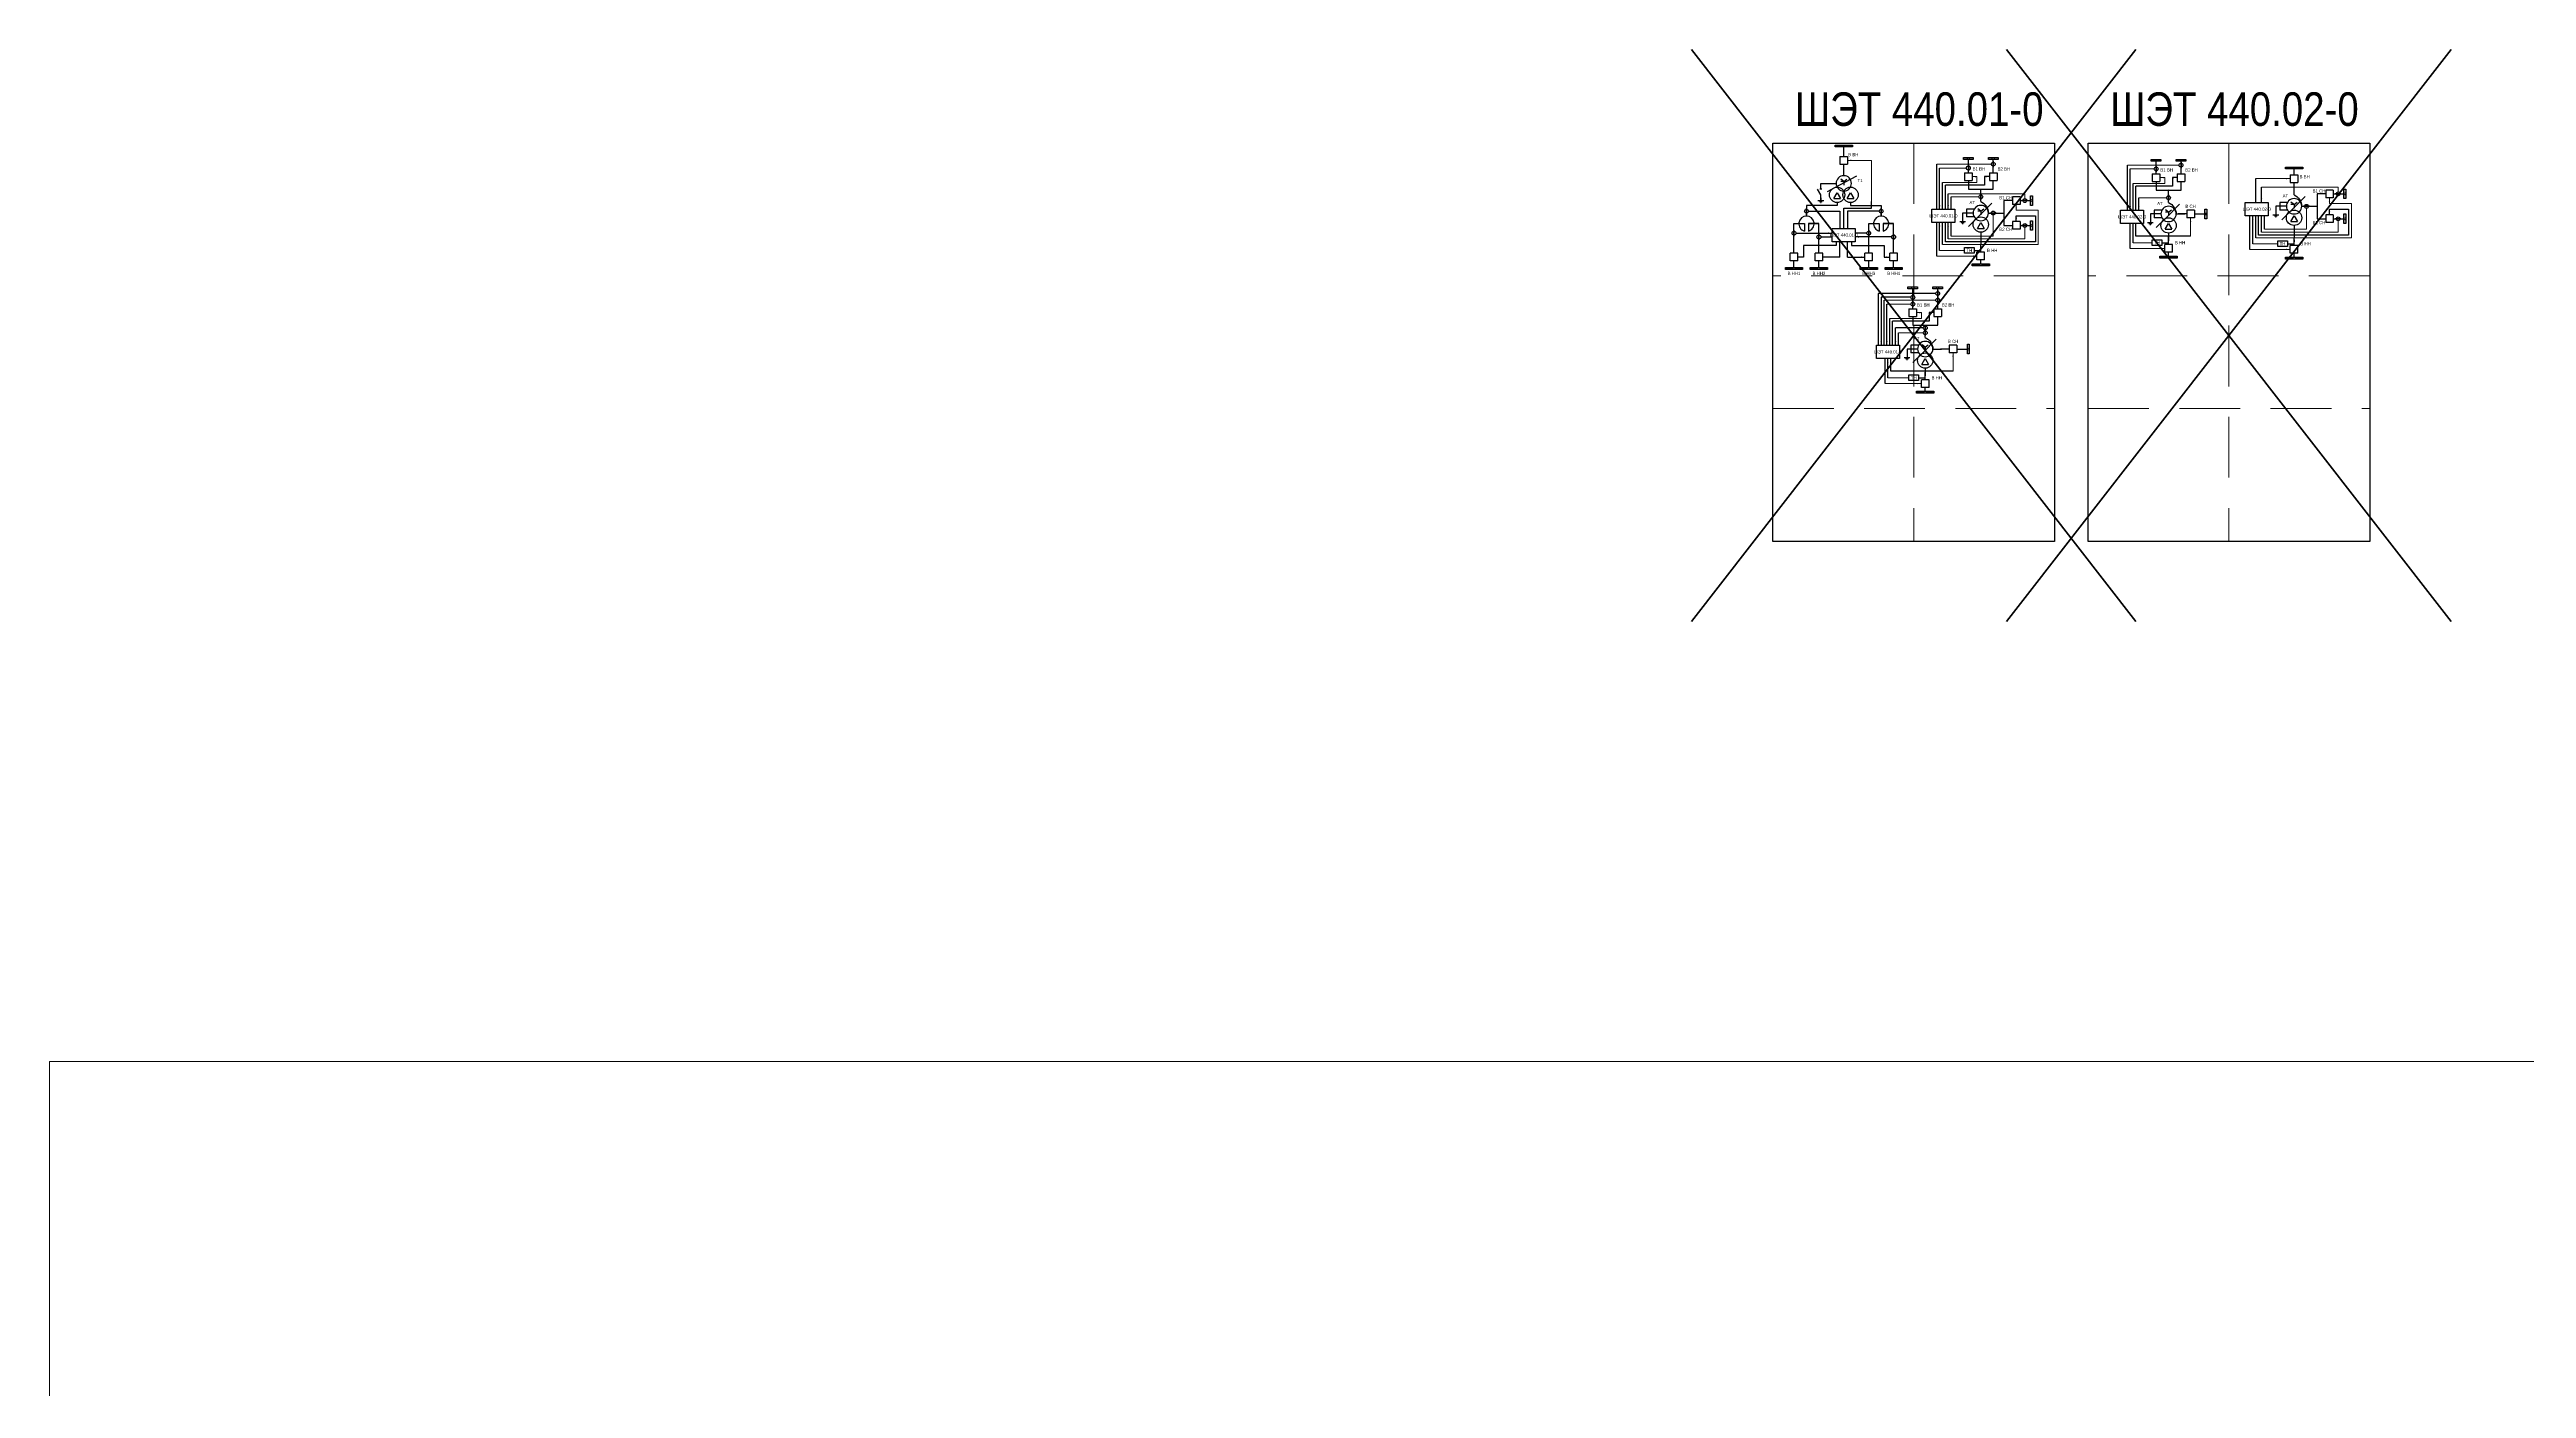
# Model space of a CAD drawing. Header units: millimetres. Extents: x 39198 to 51235, y 3901 to 12197.
# Drawn here: x 40611 to 43197, y 6651 to 8048 of the extents above; entities that cross this region are included whole.
import ezdxf
from ezdxf.enums import TextEntityAlignment as Align

# ---------------------------------------------------------------- set-up
doc = ezdxf.new("R2010")
doc.units = ezdxf.units.MM
doc.linetypes.add('HIDDEN', pattern=[9.525, 6.35, -3.175])
doc.layers.add('Непечатный', color=253, linetype='Continuous', lineweight=0, plot=False)
doc.layers.add('Основная', color=7, linetype='Continuous', lineweight=30)
doc.layers.add('Тонкая', color=7, linetype='Continuous', lineweight=5)
doc.styles.add('Narrow', font='ARIALN.TTF')
doc.styles.add('Вывод', font='tahoma.ttf', dxfattribs={"height": 2.5})
doc.styles.add('Компонент', font='ARIALN.TTF', dxfattribs={"height": 3.5})

# ---------------------------------------------------------------- blocks, each defined once
blk = doc.blocks.new('*U28')
at = {"color": 0}
for p, q in [((0, 0), (-8, 0)), ((-8, -8), (-8, 0)), ((0, -8), (0, 0)), ((0, -8), (-8, -8))]:
    blk.add_line(p, q, dxfattribs=at)
at = {"layer": 'Основная', "style": 'Компонент'}
blk.add_attdef('ОУ', text='', height=3.5, dxfattribs=at).set_placement((-15, -3), align=Align.MIDDLE_CENTER)
blk = doc.blocks.new('*U26')
at = {"ltscale": 0.25}
blk.add_circle((0, 0), 2, dxfattribs=at)
at = {"layer": 'Основная', "color": 0, "lineweight": 50}
blk.add_line((0, -3), (0, 3), dxfattribs=at)
at = {"layer": 'Основная', "style": 'Компонент'}
blk.add_attdef('ОУ', text='', height=3.5, dxfattribs=at).set_placement((-6, 0), align=Align.MIDDLE_CENTER)
blk = doc.blocks.new('*U38')
at = {"ltscale": 0.25}
for p, q in [((-3.5, -4), (0, 2)), ((0, 2), (3.5, -4)), ((-3.5, -4), (3.5, -4))]:
    blk.add_line(p, q, dxfattribs=at)
blk.add_circle((0, 0), 8, dxfattribs=at)
at = {"layer": 'Основная', "style": 'Компонент'}
blk.add_attdef('ОУ', text='', height=3.5, dxfattribs=at).set_placement((17, 0), align=Align.MIDDLE_CENTER)
blk = doc.blocks.new('*U39')
at = {"ltscale": 0.25}
for p, q in [((0, 0), (-20, 0)), ((14.4, 0), (0, 0))]:
    blk.add_line(p, q, dxfattribs=at)
blk.add_lwpolyline([(-18, 0, 1, 0, 0), (-20, 0, 0, 0, 0)], format="xyseb", dxfattribs=at)
at = {"layer": 'Основная', "style": 'Вывод'}
blk.add_attdef('ОС', text='', height=2.5, dxfattribs=at).set_placement((3, 2), align=Align.MIDDLE_CENTER)
blk = doc.blocks.new('*U40')
at = {"ltscale": 0.25}
for q in [(-3.2, 4.4), (3.2, 4.4), (0, -2), (3.2, 2)]:
    blk.add_line((0, 2), q, dxfattribs=at)
blk.add_circle((0, 0), 8, dxfattribs=at)
blk.add_arc((5.2, -0.2), 13.2, 113.2803, 179.3396, dxfattribs=at)
at = {"layer": 'Основная', "style": 'Компонент'}
blk.add_attdef('ОУ', text='', height=3.5, dxfattribs=at).set_placement((-17, 0), align=Align.MIDDLE_CENTER)
blk = doc.blocks.new('*U20')
at = {"ltscale": 0.25}
blk.add_circle((0, 0), 2, dxfattribs=at)
at = {"layer": 'Основная', "color": 0, "lineweight": 50}
blk.add_line((3, 0), (-3, 0), dxfattribs=at)
at = {"layer": 'Основная', "style": 'Компонент'}
blk.add_attdef('ОУ', text='', height=3.5, dxfattribs=at).set_placement((0, -6), align=Align.MIDDLE_CENTER)
blk = doc.blocks.new('*U41')
at = {"color": 0}
for p, q in [((-3, 0), (3, 0)), ((0, 3), (0, 0)), ((-1.5, -1), (1.5, -1)), ((-0.5, -2), (0.5, -2))]:
    blk.add_line(p, q, dxfattribs=at)
blk = doc.blocks.new('*U42')
at = {"ltscale": 0.25}
for p, q in [((0, 0), (-20, 0)), ((14.4, 0), (0, 0))]:
    blk.add_line(p, q, dxfattribs=at)
blk.add_lwpolyline([(-18, 0, 1, 0, 0), (-20, 0, 0, 0, 0)], format="xyseb", dxfattribs=at)
at = {"layer": 'Основная', "style": 'Вывод'}
blk.add_attdef('ОС', text='', height=2.5, dxfattribs=at).set_placement((3, 2), align=Align.MIDDLE_CENTER)
blk = doc.blocks.new('*U43')
at = {"ltscale": 0.25}
for q in [(-3.2, 4.4), (3.2, 4.4), (0, -2), (3.2, 2)]:
    blk.add_line((0, 2), q, dxfattribs=at)
blk.add_circle((0, 0), 8, dxfattribs=at)
at = {"layer": 'Основная', "style": 'Компонент'}
blk.add_attdef('ОУ', text='', height=3.5, dxfattribs=at).set_placement((-17, 0), align=Align.MIDDLE_CENTER)
blk = doc.blocks.new('*U23')
at = {"color": 0}
blk.add_line((0, 0), (6, 3.4), dxfattribs=at)
blk = doc.blocks.new('*U11')
at = {"color": 0}
blk.add_line((0, -1), (0, 1), dxfattribs=at)
blk = doc.blocks.new('*U34')
at = {"color": 0}
for p, q in [((0, 3), (0, 9)), ((0, -9), (0, -3))]:
    blk.add_line(p, q, dxfattribs=at)
at = {"color": 0, "ltscale": 0.25, "rotation": 89.99999999999999}
for name, p in [('*U23', (0, -3)), ('*U11', (0, 3))]:
    blk.add_blockref(name, p, dxfattribs=at)
at = {"layer": 'Основная'}
for tag, height, style, p in [('ОУ', 3.5, 'Компонент', (-12, 0)), ('В1', 2.5, 'Вывод', (2, 7)), ('В2', 2.5, 'Вывод', (2, -7))]:
    blk.add_attdef(tag, text='', height=height, dxfattribs=dict(at, style=style)).set_placement(p, align=Align.MIDDLE_CENTER)
blk = doc.blocks.new('*U31')
at = {"color": 0}
for p, q in [((-3, 0), (3, 0)), ((0, 3), (0, 0)), ((-1.5, -1), (1.5, -1)), ((-0.5, -2), (0.5, -2))]:
    blk.add_line(p, q, dxfattribs=at)

msp = doc.modelspace()

# ---------------------------------------------------------------- hatches: boundary and pattern name
h = msp.add_hatch(color=0)
h.dxf.hatch_style = 1
h.paths.add_polyline_path([(42483, 7947.8, -0.414214), (42484, 7948.8), (42475, 7948.8), (42475, 7946.8), (42484, 7946.8, -0.414214)])
h.paths.add_polyline_path([(42493, 7948.8), (42484, 7948.8, -0.414214), (42485, 7947.8, -0.414214), (42484, 7946.8), (42493, 7946.8)])
h = msp.add_hatch(color=0)
h.dxf.hatch_style = 1
h.paths.add_polyline_path([(42619, 7935.8), (42614, 7935.8, -0.414214), (42615, 7934.8, -0.414214), (42614, 7933.8), (42619, 7933.8)])
h.paths.add_polyline_path([(42613, 7934.8, -0.414214), (42614, 7935.8), (42609, 7935.8), (42609, 7933.8), (42614, 7933.8, -0.414214)])
h.paths.add_polyline_path([(42639, 7934.8, -0.414214), (42640, 7935.8), (42635, 7935.8), (42635, 7933.8), (42640, 7933.8, -0.414214)])
h.paths.add_polyline_path([(42645, 7935.8), (42640, 7935.8, -0.414214), (42641, 7934.8, -0.414214), (42640, 7933.8), (42645, 7933.8)])
h.paths.add_polyline_path([(42681, 7895.8), (42679, 7895.8), (42679, 7890.8, -1), (42681, 7890.8)])
h.paths.add_polyline_path([(42681, 7890.8, -1), (42679, 7890.8), (42679, 7885.8), (42681, 7885.8)])
h.paths.add_polyline_path([(42681, 7869.8), (42679, 7869.8), (42679, 7864.8, -1), (42681, 7864.8)])
h.paths.add_polyline_path([(42681, 7864.8, -1), (42679, 7864.8), (42679, 7859.8), (42681, 7859.8)])
h.paths.add_polyline_path([(42615, 7735.8, -1), (42613, 7735.8), (42613, 7730.8), (42615, 7730.8)])
h.paths.add_polyline_path([(42615, 7740.8), (42613, 7740.8), (42613, 7735.8, -1), (42615, 7735.8)])
h.paths.add_polyline_path([(42555, 7799.8, -0.414214), (42556, 7800.8), (42551, 7800.8), (42551, 7798.8), (42556, 7798.8, -0.414214)])
h.paths.add_polyline_path([(42561, 7800.8), (42556, 7800.8, -0.414214), (42557, 7799.8, -0.414214), (42556, 7798.8), (42561, 7798.8)])
h.paths.add_polyline_path([(42581, 7799.8, -0.414214), (42582, 7800.8), (42577, 7800.8), (42577, 7798.8), (42582, 7798.8, -0.414214)])
h.paths.add_polyline_path([(42587, 7800.8), (42582, 7800.8, -0.414214), (42583, 7799.8, -0.414214), (42582, 7798.8), (42587, 7798.8)])
h = msp.add_hatch(color=0)
h.dxf.hatch_style = 1
h.paths.add_polyline_path([(42809, 7932.8, -0.414214), (42810, 7933.8), (42805, 7933.8), (42805, 7931.8), (42810, 7931.8, -0.414214)])
h.paths.add_polyline_path([(42815, 7933.8), (42810, 7933.8, -0.414214), (42811, 7932.8, -0.414214), (42810, 7931.8), (42815, 7931.8)])
h.paths.add_polyline_path([(42835, 7932.8, -0.414214), (42836, 7933.8), (42831, 7933.8), (42831, 7931.8), (42836, 7931.8, -0.414214)])
h.paths.add_polyline_path([(42841, 7933.8), (42836, 7933.8, -0.414214), (42837, 7932.8, -0.414214), (42836, 7931.8), (42841, 7931.8)])
h.paths.add_polyline_path([(42863, 7881.8), (42861, 7881.8), (42861, 7876.8, -1), (42863, 7876.8)])
h.paths.add_polyline_path([(42863, 7876.8, -1), (42861, 7876.8), (42861, 7871.8), (42863, 7871.8)])
h = msp.add_hatch(color=0)
h.dxf.hatch_style = 1
h.paths.add_polyline_path([(42954, 7923.8, -0.414214), (42953, 7924.8, -0.414214), (42954, 7925.8), (42945, 7925.8), (42945, 7923.8)])
h.paths.add_polyline_path([(42963, 7923.8), (42963, 7925.8), (42954, 7925.8, -0.414214), (42955, 7924.8, -0.414214), (42954, 7923.8)])
h = msp.add_hatch(color=0)
h.dxf.hatch_style = 1
h.paths.add_polyline_path([(43006, 7897.8, -1), (43008, 7897.8), (43008, 7902.8), (43006, 7902.8)])
h.paths.add_polyline_path([(43006, 7892.8), (43008, 7892.8), (43008, 7897.8, -1), (43006, 7897.8)])
h.paths.add_polyline_path([(43006, 7871.8, -1), (43008, 7871.8), (43008, 7876.8), (43006, 7876.8)])
h.paths.add_polyline_path([(43006, 7866.8), (43008, 7866.8), (43008, 7871.8, -1), (43006, 7871.8)])
h = msp.add_hatch(color=0)
h.dxf.hatch_style = 1
h.paths.add_polyline_path([(42431, 7819.8, -0.414214), (42432, 7820.8), (42423, 7820.8), (42423, 7818.8), (42432, 7818.8, -0.414214)])
h.paths.add_polyline_path([(42441, 7820.8), (42432, 7820.8, -0.414214), (42433, 7819.8, -0.414214), (42432, 7818.8), (42441, 7818.8)])
h = msp.add_hatch(color=0)
h.dxf.hatch_style = 1
h.paths.add_polyline_path([(42457, 7819.8, -0.414214), (42458, 7820.8), (42449, 7820.8), (42449, 7818.8), (42458, 7818.8, -0.414214)])
h.paths.add_polyline_path([(42467, 7820.8), (42458, 7820.8, -0.414214), (42459, 7819.8, -0.414214), (42458, 7818.8), (42467, 7818.8)])
h = msp.add_hatch(color=0)
h.dxf.hatch_style = 1
h.paths.add_polyline_path([(42509, 7819.8, -0.414214), (42510, 7820.8), (42501, 7820.8), (42501, 7818.8), (42510, 7818.8, -0.414214)])
h.paths.add_polyline_path([(42519, 7820.8), (42510, 7820.8, -0.414214), (42511, 7819.8, -0.414214), (42510, 7818.8), (42519, 7818.8)])
h = msp.add_hatch(color=0)
h.dxf.hatch_style = 1
h.paths.add_polyline_path([(42535, 7819.8, -0.414214), (42536, 7820.8), (42527, 7820.8), (42527, 7818.8), (42536, 7818.8, -0.414214)])
h.paths.add_polyline_path([(42545, 7820.8), (42536, 7820.8, -0.414214), (42537, 7819.8, -0.414214), (42536, 7818.8), (42545, 7818.8)])
h = msp.add_hatch(color=0)
h.dxf.hatch_style = 1
h.paths.add_polyline_path([(42626, 7823.8, -0.414214), (42627, 7824.8), (42618, 7824.8), (42618, 7822.8), (42627, 7822.8, -0.414214)])
h.paths.add_polyline_path([(42636, 7824.8), (42627, 7824.8, -0.414214), (42628, 7823.8, -0.414214), (42627, 7822.8), (42636, 7822.8)])
h = msp.add_hatch(color=0)
h.dxf.hatch_style = 1
h.paths.add_polyline_path([(42822, 7831.8, -0.414214), (42823, 7832.8), (42814, 7832.8), (42814, 7830.8), (42823, 7830.8, -0.414214)])
h.paths.add_polyline_path([(42832, 7832.8), (42823, 7832.8, -0.414214), (42824, 7831.8, -0.414214), (42823, 7830.8), (42832, 7830.8)])
h = msp.add_hatch(color=0)
h.dxf.hatch_style = 1
h.paths.add_polyline_path([(42954, 7829.8, -0.414214), (42953, 7830.8, -0.414214), (42954, 7831.8), (42945, 7831.8), (42945, 7829.8)])
h.paths.add_polyline_path([(42963, 7829.8), (42963, 7831.8), (42954, 7831.8, -0.414214), (42955, 7830.8, -0.414214), (42954, 7829.8)])
h = msp.add_hatch(color=0)
h.dxf.hatch_style = 1
h.paths.add_polyline_path([(42568, 7690.8, -0.414214), (42569, 7691.8), (42560, 7691.8), (42560, 7689.8), (42569, 7689.8, -0.414214)])
h.paths.add_polyline_path([(42578, 7691.8), (42569, 7691.8, -0.414214), (42570, 7690.8, -0.414214), (42569, 7689.8), (42578, 7689.8)])

# ---------------------------------------------------------------- linework, layer by layer
for p, q in [((42581, 7881.8), (42581, 7928.8)), ((42584, 7881.8), (42584, 7924.8)), ((42636, 7915.8), (42631, 7915.8)), ((42631, 7915.8), (42631, 7906.8)), ((42780, 7880.8), (42780, 7927.8)), ((42783, 7880.8), (42783, 7923.8)), ((42832, 7914.8), (42827, 7914.8)), ((42827, 7914.8), (42827, 7905.8)), ((42914, 7888.8), (42914, 7913.8)), ((42513, 7882.8), (42513, 7889.8)), ((42587, 7881.8), (42587, 7909.8)), ((42631, 7906.8), (42590, 7906.8)), ((42590, 7881.8), (42590, 7906.8)), ((42593, 7881.8), (42593, 7897.8)), ((42596, 7881.8), (42596, 7894.8)), ((42786, 7880.8), (42786, 7908.8)), ((42827, 7905.8), (42789, 7905.8)), ((42789, 7880.8), (42789, 7905.8)), ((42792, 7880.8), (42792, 7893.8)), ((42920, 7888.8), (42920, 7904.8)), ((42447, 7879.8), (42480, 7879.8)), ((42480, 7879.8), (42480, 7861.8)), ((42484, 7861.8), (42484, 7882.8)), ((42484, 7882.8), (42513, 7882.8)), ((42521, 7879.8), (42488, 7879.8)), ((42488, 7879.8), (42488, 7861.8)), ((42581, 7832.8), (42581, 7867.8)), ((42584, 7838.8), (42584, 7867.8)), ((42587, 7844.8), (42587, 7867.8)), ((42590, 7847.8), (42590, 7867.8)), ((42593, 7850.8), (42593, 7867.8)), ((42596, 7853.8), (42596, 7867.8)), ((42664, 7868.8), (42664, 7874.8)), ((42664, 7874.8), (42684, 7874.8)), ((42684, 7874.8), (42684, 7847.8)), ((42783, 7840.8), (42783, 7866.8)), ((42786, 7846.8), (42786, 7866.8)), ((42789, 7853.8), (42789, 7866.8)), ((42908, 7839.8), (42908, 7874.8)), ((42911, 7845.8), (42911, 7874.8)), ((42914, 7851.8), (42914, 7874.8)), ((42917, 7854.8), (42917, 7874.8)), ((42920, 7857.8), (42920, 7874.8)), ((42923, 7860.8), (42923, 7874.8)), ((42991, 7875.8), (42991, 7881.8)), ((42991, 7881.8), (43011, 7881.8)), ((43011, 7881.8), (43011, 7854.8)), ((42434, 7856.8), (42472, 7856.8)), ((42476, 7843.8), (42442, 7843.8)), ((42442, 7843.8), (42442, 7831.8)), ((42460, 7852.8), (42472, 7852.8)), ((42476, 7847.8), (42476, 7843.8)), ((42480, 7831.8), (42480, 7847.8)), ((42488, 7831.8), (42488, 7847.8)), ((42492, 7847.8), (42492, 7843.8)), ((42492, 7843.8), (42526, 7843.8)), ((42508, 7856.8), (42496, 7856.8)), ((42534, 7852.8), (42496, 7852.8)), ((42526, 7843.8), (42526, 7831.8)), ((42684, 7847.8), (42590, 7847.8)), ((42846, 7853.8), (42789, 7853.8)), ((43011, 7854.8), (42917, 7854.8)), ((42440, 7831.8), (42436, 7831.8)), ((42442, 7831.8), (42436, 7831.8)), ((42466, 7831.8), (42462, 7831.8)), ((42480, 7831.8), (42462, 7831.8)), ((42488, 7831.8), (42506, 7831.8)), ((42502, 7831.8), (42506, 7831.8)), ((42526, 7831.8), (42532, 7831.8)), ((42528, 7831.8), (42532, 7831.8)), ((42580, 7793.8), (42520, 7793.8)), ((42520, 7793.8), (42520, 7739.8)), ((42554, 7789.8), (42523, 7789.8)), ((42523, 7789.8), (42523, 7739.8)), ((42526, 7739.8), (42526, 7786.8)), ((42529, 7739.8), (42529, 7782.8)), ((42532, 7739.8), (42532, 7767.8)), ((42573, 7764.8), (42535, 7764.8)), ((42535, 7739.8), (42535, 7764.8)), ((42538, 7739.8), (42538, 7757.8)), ((42567, 7757.8), (42538, 7757.8)), ((42578, 7773.8), (42573, 7773.8)), ((42573, 7773.8), (42573, 7764.8)), ((42541, 7739.8), (42541, 7752.8)), ((42527, 7699.8), (42527, 7725.8)), ((42530, 7705.8), (42530, 7725.8)), ((42533, 7712.8), (42533, 7725.8)), ((42598, 7712.8), (42533, 7712.8))]:
    msp.add_line(p, q)
for points in [[(42704, 7950.8), (42704, 7535), (42410, 7535), (42410, 7950.8)], [(43033, 7950.8), (43033, 7535), (42739, 7535), (42739, 7950.8)]]:
    msp.add_lwpolyline(points, close=True)
for centre in [(42484, 7947.8), (42614, 7934.8), (42640, 7934.8), (42810, 7932.8), (42836, 7932.8), (42954, 7924.8), (42680, 7890.8), (43007, 7897.8), (42680, 7864.8), (42862, 7876.8), (43007, 7871.8), (42432, 7819.8), (42458, 7819.8), (42510, 7819.8), (42536, 7819.8), (42627, 7823.8), (42823, 7831.8), (42954, 7830.8), (42556, 7799.8), (42582, 7799.8), (42614, 7735.8), (42569, 7690.8)]:
    msp.add_circle(centre, 1)
at = {"layer": 'Непечатный', "linetype": 'HIDDEN', "ltscale": 10}
for p, q in [((42557, 7950.8), (42557, 7535)), ((42886, 7950.8), (42886, 7535)), ((42704, 7812.2), (42410, 7812.2)), ((43033, 7812.2), (42739, 7812.2)), ((42410, 7673.6), (42704, 7673.6)), ((42739, 7673.6), (43033, 7673.6))]:
    msp.add_line(p, q, dxfattribs=at)
at = {"layer": 'Основная'}
for p, q in [((42484, 7936.8), (42484, 7946.8)), ((42614, 7919.8), (42614, 7933.8)), ((42640, 7919.8), (42640, 7933.8)), ((42810, 7918.8), (42810, 7931.8)), ((42836, 7918.8), (42836, 7931.8)), ((42954, 7917.8), (42954, 7923.8)), ((42614, 7911.8), (42614, 7902.8)), ((42614, 7902.8), (42640, 7902.8)), ((42651, 7890.8), (42651, 7864.8)), ((42660, 7890.8), (42651, 7890.8)), ((42668, 7890.8), (42679, 7890.8)), ((42810, 7910.8), (42810, 7901.8)), ((42810, 7901.8), (42836, 7901.8)), ((42978, 7897.8), (42978, 7871.8)), ((42987, 7897.8), (42978, 7897.8)), ((42995, 7897.8), (43006, 7897.8)), ((42445, 7875.8), (42445, 7876.8)), ((42523, 7875.8), (42523, 7876.8)), ((42645, 7877.8), (42651, 7877.8)), ((42668, 7864.8), (42679, 7864.8)), ((42842, 7876.8), (42833, 7876.8)), ((42834, 7876.8), (42840, 7876.8)), ((42850, 7876.8), (42861, 7876.8)), ((42954, 7864.8), (42954, 7851.8)), ((42972, 7884.8), (42978, 7884.8)), ((42995, 7871.8), (43006, 7871.8)), ((42620, 7838.8), (42627, 7838.8)), ((42627, 7857.8), (42627, 7844.8)), ((42627, 7836.8), (42627, 7844.8)), ((42627, 7842.8), (42627, 7840.8)), ((42816, 7846.8), (42823, 7846.8)), ((42823, 7856.8), (42823, 7852.8)), ((42823, 7844.8), (42823, 7852.8)), ((42823, 7850.8), (42823, 7848.8)), ((42823, 7832.8), (42823, 7836.8)), ((42947, 7845.8), (42954, 7845.8)), ((42954, 7843.8), (42954, 7851.8)), ((42954, 7849.8), (42954, 7847.8)), ((42954, 7831.8), (42954, 7835.8)), ((42627, 7824.8), (42627, 7828.8)), ((42556, 7777.8), (42556, 7798.8)), ((42582, 7777.8), (42582, 7798.8)), ((42556, 7769.8), (42556, 7760.8)), ((42556, 7760.8), (42582, 7760.8)), ((42580, 7735.8), (42586, 7735.8)), ((42594, 7735.8), (42585, 7735.8)), ((42602, 7735.8), (42613, 7735.8)), ((42562, 7705.8), (42569, 7705.8)), ((42569, 7715.8), (42569, 7711.8)), ((42569, 7703.8), (42569, 7711.8)), ((42569, 7709.8), (42569, 7707.8)), ((42569, 7691.8), (42569, 7695.8))]:
    msp.add_line(p, q, dxfattribs=at)
at = {"layer": 'Основная', "ltscale": 0.35}
for p, q in [((42432, 7820.8), (42432, 7827.8)), ((42458, 7820.8), (42458, 7827.8)), ((42510, 7820.8), (42510, 7827.8)), ((42536, 7820.8), (42536, 7827.8))]:
    msp.add_line(p, q, dxfattribs=at)
at = {"layer": 'Основная'}
for points in [[(42475, 7948.8), (42493, 7948.8), (42493, 7946.8), (42475, 7946.8)], [(42609, 7935.8), (42619, 7935.8), (42619, 7933.8), (42609, 7933.8)], [(42635, 7935.8), (42645, 7935.8), (42645, 7933.8), (42635, 7933.8)], [(42805, 7933.8), (42815, 7933.8), (42815, 7931.8), (42805, 7931.8)], [(42831, 7933.8), (42841, 7933.8), (42841, 7931.8), (42831, 7931.8)], [(42945, 7925.8), (42963, 7925.8), (42963, 7923.8), (42945, 7923.8)], [(42681, 7895.8), (42681, 7885.8), (42679, 7885.8), (42679, 7895.8)], [(42903, 7888.8), (42927, 7888.8), (42927, 7874.8), (42903, 7874.8)], [(43008, 7902.8), (43008, 7892.8), (43006, 7892.8), (43006, 7902.8)], [(42472, 7861.8), (42496, 7861.8), (42496, 7847.8), (42472, 7847.8)], [(42576, 7881.8), (42600, 7881.8), (42600, 7867.8), (42576, 7867.8)], [(42681, 7869.8), (42681, 7859.8), (42679, 7859.8), (42679, 7869.8)], [(42773, 7880.8), (42797, 7880.8), (42797, 7866.8), (42773, 7866.8)], [(42863, 7881.8), (42863, 7871.8), (42861, 7871.8), (42861, 7881.8)], [(43008, 7876.8), (43008, 7866.8), (43006, 7866.8), (43006, 7876.8)], [(42610, 7841.8), (42620, 7841.8), (42620, 7835.8), (42610, 7835.8)], [(42806, 7849.8), (42816, 7849.8), (42816, 7843.8), (42806, 7843.8)], [(42937, 7848.8), (42947, 7848.8), (42947, 7842.8), (42937, 7842.8)], [(42423, 7820.8), (42441, 7820.8), (42441, 7818.8), (42423, 7818.8)], [(42449, 7820.8), (42467, 7820.8), (42467, 7818.8), (42449, 7818.8)], [(42501, 7820.8), (42519, 7820.8), (42519, 7818.8), (42501, 7818.8)], [(42527, 7820.8), (42545, 7820.8), (42545, 7818.8), (42527, 7818.8)], [(42618, 7824.8), (42636, 7824.8), (42636, 7822.8), (42618, 7822.8)], [(42814, 7832.8), (42832, 7832.8), (42832, 7830.8), (42814, 7830.8)], [(42945, 7831.8), (42963, 7831.8), (42963, 7829.8), (42945, 7829.8)], [(42551, 7800.8), (42561, 7800.8), (42561, 7798.8), (42551, 7798.8)], [(42577, 7800.8), (42587, 7800.8), (42587, 7798.8), (42577, 7798.8)], [(42518, 7739.8), (42542, 7739.8), (42542, 7725.8), (42518, 7725.8)], [(42615, 7740.8), (42615, 7730.8), (42613, 7730.8), (42613, 7740.8)], [(42552, 7708.8), (42562, 7708.8), (42562, 7702.8), (42552, 7702.8)], [(42560, 7691.8), (42578, 7691.8), (42578, 7689.8), (42560, 7689.8)]]:
    msp.add_lwpolyline(points, close=True, dxfattribs=at)
at = {"layer": 'Основная', "ltscale": 0.35}
for points in [[(42484, 7916.8), (42484, 7928.8)], [(42460, 7908.8), (42462, 7908.8)], [(42462, 7908.8), (42476, 7908.8)], [(42627, 7889.8), (42627, 7900.8)], [(42823, 7888.8), (42823, 7899.8)], [(42954, 7896.8), (42954, 7907.8)], [(42432, 7835.8), (42432, 7866.8)], [(42432, 7866.8), (42443, 7866.8), (42443, 7858.9)], [(42432, 7866.8), (42443, 7866.8)], [(42458, 7866.8), (42447, 7866.8), (42447, 7858.9)], [(42447, 7866.8), (42458, 7866.8)], [(42458, 7835.8), (42458, 7866.8)], [(42510, 7835.8), (42510, 7866.8)], [(42536, 7835.8), (42536, 7866.8)], [(42569, 7747.8), (42569, 7758.8)]]:
    msp.add_lwpolyline(points, dxfattribs=at)
at = {"layer": 'Основная'}
for points in [[(42477, 7888.8), (42477, 7885.8)], [(42491, 7888.8), (42491, 7885.8)], [(42627, 7900.8), (42627, 7902.8)], [(42640, 7902.8), (42640, 7911.8)], [(42823, 7899.8), (42823, 7901.8)], [(42836, 7901.8), (42836, 7910.8)], [(42947, 7888.8), (42939, 7888.8)], [(42939, 7888.8), (42939, 7880.8)], [(42954, 7907.8), (42954, 7909.8)], [(42477, 7885.8), (42445, 7885.8), (42445, 7874.8)], [(42445, 7874.8), (42445, 7875.8)], [(42491, 7885.8), (42523, 7885.8), (42523, 7874.8)], [(42510, 7866.8), (42521, 7866.8), (42521, 7858.9)], [(42510, 7866.8), (42521, 7866.8)], [(42523, 7874.8), (42523, 7875.8)], [(42536, 7866.8), (42525, 7866.8), (42525, 7858.9)], [(42525, 7866.8), (42536, 7866.8)], [(42612, 7877.8), (42608, 7877.8)], [(42608, 7877.8), (42608, 7871.8)], [(42619, 7877.8), (42611, 7877.8)], [(42620, 7881.8), (42612, 7881.8)], [(42612, 7881.8), (42612, 7873.8)], [(42620, 7873.8), (42612, 7873.8)], [(42635, 7877.8), (42645, 7877.8)], [(42649, 7877.8), (42651, 7877.8)], [(42651, 7864.8), (42660, 7864.8)], [(42808, 7876.8), (42804, 7876.8)], [(42804, 7876.8), (42804, 7870.8)], [(42815, 7876.8), (42807, 7876.8)], [(42816, 7880.8), (42808, 7880.8)], [(42808, 7880.8), (42808, 7872.8)], [(42816, 7872.8), (42808, 7872.8)], [(42831, 7876.8), (42834, 7876.8)], [(42939, 7884.8), (42935, 7884.8)], [(42935, 7884.8), (42935, 7878.8)], [(42946, 7884.8), (42938, 7884.8)], [(42947, 7880.8), (42939, 7880.8)], [(42954, 7864.8), (42954, 7856.8)], [(42962, 7884.8), (42972, 7884.8)], [(42976, 7884.8), (42978, 7884.8)], [(42978, 7871.8), (42987, 7871.8)], [(42620, 7838.8), (42623, 7838.8)], [(42627, 7857.8), (42627, 7849.8)], [(42816, 7846.8), (42819, 7846.8)], [(42823, 7856.8), (42823, 7848.8)], [(42947, 7845.8), (42950, 7845.8)], [(42569, 7758.8), (42569, 7760.8)], [(42582, 7760.8), (42582, 7769.8)], [(42554, 7735.8), (42550, 7735.8)], [(42550, 7735.8), (42550, 7729.8)], [(42561, 7735.8), (42553, 7735.8)], [(42562, 7739.8), (42554, 7739.8)], [(42554, 7739.8), (42554, 7731.8)], [(42562, 7731.8), (42554, 7731.8)], [(42577, 7735.8), (42580, 7735.8)], [(42562, 7705.8), (42565, 7705.8)], [(42569, 7715.8), (42569, 7707.8)]]:
    msp.add_lwpolyline(points, dxfattribs=at)
at = {"layer": 'Основная', "ltscale": 0.25, "const_width": 0.6}
for points in [[(42627.3, 7902.8, 1), (42626.7, 7902.8, 1)], [(42627.3, 7902.8, 1), (42626.7, 7902.8, 1)], [(42627, 7902.5, 1), (42627, 7903.1, 1)], [(42823.3, 7901.8, 1), (42822.7, 7901.8, 1)], [(42823.3, 7901.8, 1), (42822.7, 7901.8, 1)], [(42823, 7901.5, 1), (42823, 7902.1, 1)], [(42611.7, 7877.8, 1), (42612.3, 7877.8, 1)], [(42651.3, 7877.8, 1), (42650.7, 7877.8, 1)], [(42651.3, 7877.8, 1), (42650.7, 7877.8, 1)], [(42651, 7877.5, 1), (42651, 7878.1, 1)], [(42807.7, 7876.8, 1), (42808.3, 7876.8, 1)], [(42938.7, 7884.8, 1), (42939.3, 7884.8, 1)], [(42978.3, 7884.8, 1), (42977.7, 7884.8, 1)], [(42978.3, 7884.8, 1), (42977.7, 7884.8, 1)], [(42978, 7884.5, 1), (42978, 7885.1, 1)], [(42627.3, 7838.8, 1), (42626.7, 7838.8, 1)], [(42627.3, 7838.8, 1), (42626.7, 7838.8, 1)], [(42627, 7838.5, 1), (42627, 7839.1, 1)], [(42823.3, 7846.8, 1), (42822.7, 7846.8, 1)], [(42823.3, 7846.8, 1), (42822.7, 7846.8, 1)], [(42823, 7846.5, 1), (42823, 7847.1, 1)], [(42954.3, 7845.8, 1), (42953.7, 7845.8, 1)], [(42954.3, 7845.8, 1), (42953.7, 7845.8, 1)], [(42954, 7845.5, 1), (42954, 7846.1, 1)], [(42569.3, 7760.8, 1), (42568.7, 7760.8, 1)], [(42569.3, 7760.8, 1), (42568.7, 7760.8, 1)], [(42569, 7760.5, 1), (42569, 7761.1, 1)], [(42553.7, 7735.8, 1), (42554.3, 7735.8, 1)], [(42569.3, 7705.8, 1), (42568.7, 7705.8, 1)], [(42569.3, 7705.8, 1), (42568.7, 7705.8, 1)], [(42569, 7705.5, 1), (42569, 7706.1, 1)]]:
    msp.add_lwpolyline(points, format="xyb", close=True, dxfattribs=at)
at = {"layer": 'Основная', "ltscale": 0.35}
for centre in [(42445, 7866.7), (42523, 7866.7)]:
    msp.add_arc(centre, 8, 284.4775, 255.5225, dxfattribs=at)
at = {"layer": 'Тонкая', "color": 2, "lineweight": 50}
for p, q in [((42325, 8048.5), (42789, 7451.5)), ((42789, 8048.5), (42325, 7451.5)), ((42654, 8048.5), (43118, 7451.5)), ((43118, 8048.5), (42654, 7451.5))]:
    msp.add_line(p, q, dxfattribs=at)
at = {"layer": 'Тонкая'}
for p, q in [((42488, 7932.8), (42513, 7932.8)), ((42513, 7932.8), (42513, 7888.8)), ((42638, 7928.8), (42581, 7928.8)), ((42612, 7924.8), (42584, 7924.8)), ((42618, 7915.8), (42623, 7915.8)), ((42623, 7915.8), (42623, 7909.8)), ((42834, 7927.8), (42780, 7927.8)), ((42808, 7923.8), (42783, 7923.8)), ((42814, 7914.8), (42819, 7914.8)), ((42819, 7914.8), (42819, 7908.8)), ((42914, 7913.8), (42950, 7913.8)), ((42950, 7913.8), (42945, 7913.8)), ((42587, 7909.8), (42623, 7909.8)), ((42673, 7897.8), (42593, 7897.8)), ((42625, 7894.8), (42596, 7894.8)), ((42664, 7886.8), (42664, 7880.8)), ((42673, 7892.8), (42673, 7897.8)), ((42786, 7908.8), (42819, 7908.8)), ((42821, 7893.8), (42792, 7893.8)), ((43000, 7904.8), (42920, 7904.8)), ((42991, 7893.8), (42991, 7887.8)), ((42991, 7887.8), (43014, 7887.8)), ((43000, 7899.8), (43000, 7904.8)), ((43014, 7887.8), (43014, 7851.8)), ((42640, 7853.8), (42640, 7875.8)), ((42664, 7880.8), (42687, 7880.8)), ((42673, 7862.8), (42673, 7850.8)), ((42687, 7880.8), (42687, 7844.8)), ((42846, 7872.8), (42846, 7853.8)), ((42923, 7860.8), (42967, 7860.8)), ((42967, 7860.8), (42967, 7882.8)), ((43000, 7869.8), (43000, 7857.8)), ((42610, 7838.8), (42584, 7838.8)), ((42587, 7844.8), (42687, 7844.8)), ((42673, 7850.8), (42593, 7850.8)), ((42596, 7853.8), (42640, 7853.8)), ((42819, 7840.8), (42783, 7840.8)), ((42806, 7846.8), (42786, 7846.8)), ((42950, 7839.8), (42908, 7839.8)), ((42937, 7845.8), (42911, 7845.8)), ((42914, 7851.8), (43014, 7851.8)), ((43000, 7857.8), (42920, 7857.8)), ((42623, 7832.8), (42581, 7832.8)), ((42580, 7786.8), (42526, 7786.8)), ((42554, 7782.8), (42529, 7782.8)), ((42532, 7767.8), (42565, 7767.8)), ((42560, 7773.8), (42565, 7773.8)), ((42565, 7773.8), (42565, 7767.8)), ((42567, 7752.8), (42541, 7752.8)), ((42598, 7731.8), (42598, 7712.8)), ((42552, 7705.8), (42530, 7705.8)), ((42565, 7699.8), (42527, 7699.8))]:
    msp.add_line(p, q, dxfattribs=at)
at = {"layer": 'Тонкая', "ltscale": 0.3}
for points in [[(42488, 7932.8, 0, 1.5, 0), (42492, 7932.8, 0, 0, 0)], [(42618, 7915.8, 0, 1.5, 0), (42622, 7915.8, 0, 0, 0)], [(42636, 7915.8, 0, 1.5, 0), (42632, 7915.8, 0, 0, 0)], [(42814, 7914.8, 0, 1.5, 0), (42818, 7914.8, 0, 0, 0)], [(42832, 7914.8, 0, 1.5, 0), (42828, 7914.8, 0, 0, 0)], [(42950, 7913.8, 0, 1.5, 0), (42946, 7913.8, 0, 0, 0)], [(42581, 7881.8, 0, 1.5, 0), (42581, 7885.8, 0, 0, 0)], [(42584, 7881.8, 0, 1.5, 0), (42584, 7885.8, 0, 0, 0)], [(42593, 7881.8, 0, 1.5, 0), (42593, 7885.8, 0, 0, 0)], [(42596, 7881.8, 0, 1.5, 0), (42596, 7885.8, 0, 0, 0)], [(42664, 7886.8, 0, 1.5, 0), (42664, 7882.8, 0, 0, 0)], [(42920, 7888.8, 0, 1.5, 0), (42920, 7892.8, 0, 0, 0)], [(42991, 7893.8, 0, 1.5, 0), (42991, 7889.8, 0, 0, 0)], [(42480, 7861.8, 0, 1.5, 0), (42480, 7865.8, 0, 0, 0)], [(42488, 7861.8, 0, 1.5, 0), (42488, 7865.8, 0, 0, 0)], [(42584, 7867.8, 0, 1.5, 0), (42584, 7863.8, 0, 0, 0)], [(42593, 7867.8, 0, 1.5, 0), (42593, 7863.8, 0, 0, 0)], [(42596, 7867.8, 0, 1.5, 0), (42596, 7863.8, 0, 0, 0)], [(42664, 7868.8, 0, 1.5, 0), (42664, 7872.8, 0, 0, 0)], [(42780, 7880.8, 0, 1.5, 0), (42780, 7884.8, 0, 0, 0)], [(42783, 7880.8, 0, 1.5, 0), (42783, 7884.8, 0, 0, 0)], [(42786, 7866.8, 0, 1.5, 0), (42786, 7862.8, 0, 0, 0)], [(42792, 7880.8, 0, 1.5, 0), (42792, 7884.8, 0, 0, 0)], [(42846, 7872.8, 0, 1.5, 0), (42846, 7868.8, 0, 0, 0)], [(42911, 7874.8, 0, 1.5, 0), (42911, 7870.8, 0, 0, 0)], [(42920, 7874.8, 0, 1.5, 0), (42920, 7870.8, 0, 0, 0)], [(42923, 7874.8, 0, 1.5, 0), (42923, 7870.8, 0, 0, 0)], [(42991, 7875.8, 0, 1.5, 0), (42991, 7879.8, 0, 0, 0)], [(42472, 7856.8, 0, 1.5, 0), (42468, 7856.8, 0, 0, 0)], [(42472, 7852.8, 0, 1.5, 0), (42468, 7852.8, 0, 0, 0)], [(42496, 7856.8, 0, 1.5, 0), (42500, 7856.8, 0, 0, 0)], [(42496, 7852.8, 0, 1.5, 0), (42500, 7852.8, 0, 0, 0)], [(42819, 7840.8, 0, 1.5, 0), (42815, 7840.8, 0, 0, 0)], [(42950, 7839.8, 0, 1.5, 0), (42946, 7839.8, 0, 0, 0)], [(42436, 7831.8, 0, 1.5, 0), (42440, 7831.8, 0, 0, 0)], [(42462, 7831.8, 0, 1.5, 0), (42466, 7831.8, 0, 0, 0)], [(42506, 7831.8, 0, 1.5, 0), (42502, 7831.8, 0, 0, 0)], [(42532, 7831.8, 0, 1.5, 0), (42528, 7831.8, 0, 0, 0)], [(42623, 7832.8, 0, 1.5, 0), (42619, 7832.8, 0, 0, 0)], [(42560, 7773.8, 0, 1.5, 0), (42564, 7773.8, 0, 0, 0)], [(42578, 7773.8, 0, 1.5, 0), (42574, 7773.8, 0, 0, 0)], [(42520, 7739.8, 0, 1.5, 0), (42520, 7743.8, 0, 0, 0)], [(42523, 7739.8, 0, 1.5, 0), (42523, 7743.8, 0, 0, 0)], [(42526, 7739.8, 0, 1.5, 0), (42526, 7743.8, 0, 0, 0)], [(42529, 7739.8, 0, 1.5, 0), (42529, 7743.8, 0, 0, 0)], [(42538, 7739.8, 0, 1.5, 0), (42538, 7743.8, 0, 0, 0)], [(42541, 7739.8, 0, 1.5, 0), (42541, 7743.8, 0, 0, 0)], [(42598, 7731.8, 0, 1.5, 0), (42598, 7727.8, 0, 0, 0)], [(42530, 7725.8, 0, 1.5, 0), (42530, 7721.8, 0, 0, 0)], [(42565, 7699.8, 0, 1.5, 0), (42561, 7699.8, 0, 0, 0)]]:
    msp.add_lwpolyline(points, format="xyseb", dxfattribs=at)
at = {"layer": 'Тонкая', "color": 2}
msp.add_lwpolyline([(51235, 6992), (40611, 6992), (40611, 5292), (51235, 5292)], close=True, dxfattribs=at)

# ---------------------------------------------------------------- block references
at = {"layer": 'Основная', "ltscale": 0.35}
for name, p, rotation in [('*U42', (42479.8, 7907.2), 208.1452236498778), ('*U26', (42614, 7924.8), 180), ('*U26', (42640, 7928.8), 180), ('*U26', (42810, 7923.8), 180), ('*U26', (42836, 7927.8), 180), ('*U26', (42673, 7890.8), 89.99999999999999), ('*U26', (43000, 7897.8), 89.99999999999999), ('*U26', (42673, 7864.8), 89.99999999999999), ('*U26', (43000, 7871.8), 89.99999999999999), ('*U26', (42556, 7789.8), 180), ('*U26', (42556, 7782.8), 180), ('*U26', (42582, 7793.8), 180), ('*U26', (42582, 7786.8), 180)]:
    msp.add_blockref(name, p, dxfattribs=dict(at, rotation=rotation))
at = {"layer": 'Основная', "ltscale": 0.35, "xscale": -1}
for name, p in [('*U43', (42484, 7908.8)), ('*U40', (42627, 7877.8)), ('*U40', (42823, 7876.8)), ('*U40', (42954, 7884.8)), ('*U40', (42569, 7735.8))]:
    msp.add_blockref(name, p, dxfattribs=at)
at = {"layer": 'Основная', "ltscale": 0.25}
for name, p, rotation in [('*U28', (42480, 7928.8), 180), ('*U28', (42610, 7911.8), 180), ('*U28', (42636, 7911.8), 180), ('*U28', (42806, 7910.8), 180), ('*U28', (42832, 7910.8), 180), ('*U28', (42950, 7909.8), 180), ('*U39', (42624.4, 7873.9), 224.9999999999999), ('*U28', (42660, 7894.8), 89.99999999999999), ('*U39', (42820.4, 7872.9), 224.9999999999999), ('*U39', (42951.4, 7880.9), 224.9999999999999), ('*U28', (42987, 7901.8), 89.99999999999999), ('*U28', (42660, 7868.8), 89.99999999999999), ('*U28', (42842, 7880.8), 89.99999999999999), ('*U28', (42987, 7875.8), 89.99999999999999), ('*U28', (42552, 7769.8), 180), ('*U28', (42578, 7769.8), 180), ('*U39', (42566.4, 7731.9), 224.9999999999999), ('*U28', (42594, 7739.8), 89.99999999999999)]:
    msp.add_blockref(name, p, dxfattribs=dict(at, rotation=rotation))
at = {"layer": 'Основная', "ltscale": 0.35}
for name, p in [('*U34', (42460, 7899.8)), ('*U31', (42460, 7890.8)), ('*U38', (42477, 7896.8)), ('*U38', (42491, 7896.8)), ('*U26', (42627, 7894.8)), ('*U26', (42823, 7893.8)), ('*U26', (42445, 7879.8)), ('*U26', (42523, 7879.8)), ('*U38', (42627, 7865.8)), ('*U38', (42823, 7864.8)), ('*U38', (42954, 7872.8)), ('*U28', (42436, 7835.8)), ('*U28', (42462, 7835.8)), ('*U28', (42514, 7835.8)), ('*U28', (42540, 7835.8)), ('*U26', (42569, 7757.8)), ('*U38', (42569, 7723.8)), ('*U26', (42569, 7752.8))]:
    msp.add_blockref(name, p, dxfattribs=at)
at = {"layer": 'Основная', "ltscale": 0.25}
for name, p in [('*U20', (42967, 7884.8)), ('*U41', (42608, 7868.8)), ('*U20', (42640, 7877.8)), ('*U41', (42804, 7867.8)), ('*U41', (42935, 7875.8)), ('*U26', (42432, 7856.8)), ('*U26', (42458, 7852.8)), ('*U26', (42510, 7856.8)), ('*U26', (42536, 7852.8)), ('*U28', (42631, 7836.8)), ('*U28', (42827, 7844.8)), ('*U28', (42958, 7843.8)), ('*U41', (42550, 7726.8)), ('*U28', (42573, 7703.8))]:
    msp.add_blockref(name, p, dxfattribs=at)

# ---------------------------------------------------------------- texts
at = {"style": 'Narrow'}
for s, p in [('ШЭТ 440.01-0', (42433, 7968.8)), ('ШЭТ 440.02-0', (42762, 7968.8))]:
    msp.add_text(s, height=35, dxfattribs=at).set_placement(p)
at = {"layer": 'Основная', "char_height": 3.3, "attachment_point": 5, "style": 'Narrow'}
for s, insert, width in [('\\pxi-3,l3,t3;В ВН', (42494, 7938.8), 24), ('\\pxi-3,l3,t3;T1', (42501, 7911.8), 24), ('\\pxi-3,l3,t3;В1 ВН', (42625, 7923.8), 24), ('\\pxi-3,l3,t3;В2 ВН', (42651, 7923.8), 24), ('\\pxi-3,l3,t3;В1 ВН', (42821, 7922.8), 24), ('\\pxi-3,l3,t3;В2 ВН', (42847, 7922.8), 24), ('\\pxi-3,l3,t3;В ВН', (42965, 7915.8), 11), ('\\pxi-3,l3,t3;AT', (42618, 7888.8), 24), ('\\pxi-3,l3,t3;В1 СН', (42653, 7893.8), 24), ('\\pxi-3,l3,t3;AT', (42814, 7887.8), 24), ('\\pxi-3,l3,t3;В СН', (42846, 7884.8), 24), ('\\pxi-3,l3,t3;AT', (42945, 7895.8), 24), ('\\pxi-3,l3,t3;В1 СН', (42980, 7900.8), 24), ('\\pxqc;ШЭТ 440.01-0', (42588, 7874.8), 24), ('\\pxi-3,l3,t3;В2 СН', (42653, 7860.8), 24), ('\\pxqc;ШЭТ 440.02-0', (42785, 7873.8), 24), ('\\pxqc;ШЭТ 440.02-0', (42915, 7881.8), 24), ('\\pxi-3,l3,t3;В2 СН', (42980, 7867.8), 24), ('\\pxqc;ШЭТ 440.01-0', (42484, 7854.8), 24), ('\\pxqc;ТН', (42615, 7838.8), 10), ('\\pxi-3,l3,t3;В НН', (42639, 7838.8), 24), ('\\pxqc;ТН', (42811, 7846.8), 10), ('\\pxi-3,l3,t3;В НН', (42835, 7846.8), 24), ('\\pxqc;ТН', (42942, 7845.8), 10), ('\\pxi-3,l3,t3;В НН', (42966, 7845.8), 24), ('\\pxi-3,l3,t3;В НН1', (42432, 7814.8), 24), ('\\pxi-3,l3,t3;В НН2', (42458, 7814.8), 24), ('\\pxi-3,l3,t3;В НН3', (42510, 7814.8), 24), ('\\pxi-3,l3,t3;В НН4', (42536, 7814.8), 24), ('\\pxi-3,l3,t3;В1 ВН', (42567, 7781.8), 24), ('\\pxi-3,l3,t3;В2 ВН', (42593, 7781.8), 24), ('\\pxqc;ШЭТ 440.01-0', (42530, 7732.8), 24), ('\\pxi-3,l3,t3;AT', (42560, 7746.8), 24), ('\\pxi-3,l3,t3;В СН', (42598, 7743.8), 24), ('\\pxqc;ТН', (42557, 7705.8), 10), ('\\pxi-3,l3,t3;В НН', (42581, 7705.8), 24)]:
    msp.add_mtext(s, dxfattribs=dict(at, insert=insert, width=width))

doc.saveas('drawing.dxf')
